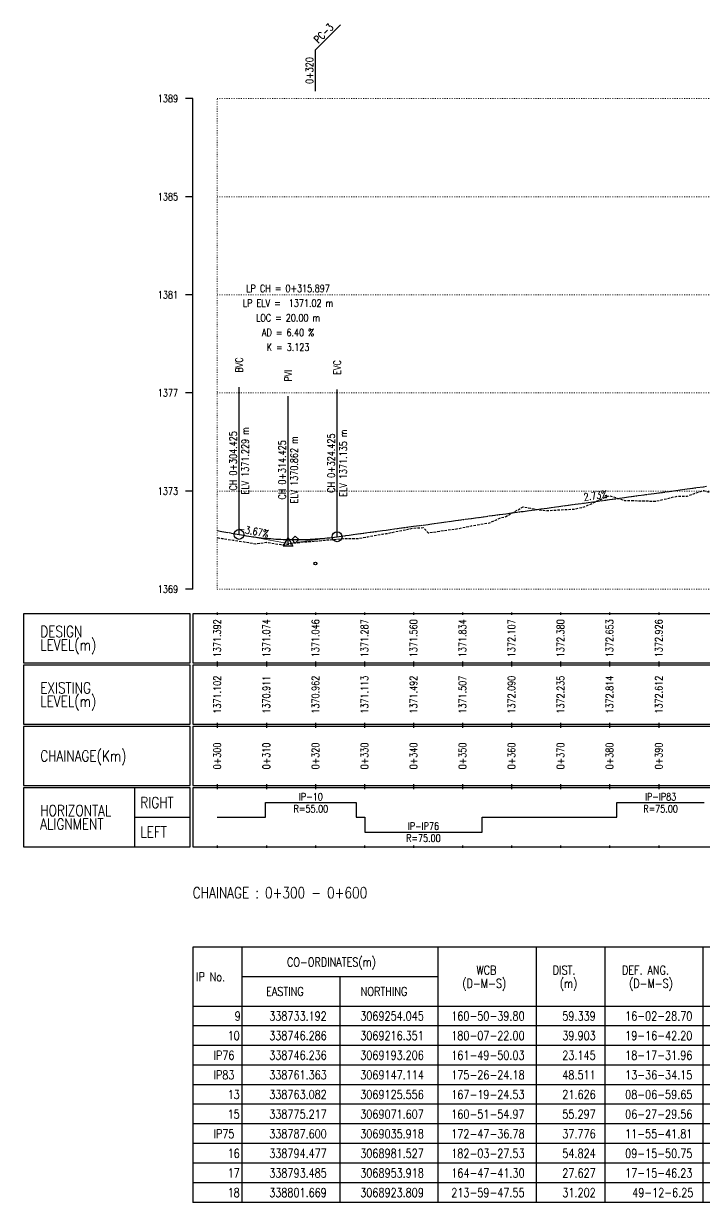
# Model space of a CAD drawing. Extents: x 337736 to 342003, y 3067251 to 3069533.
# Drawn here: x 338236.4 to 338375, y 3067262.7 to 3067503 of the extents above; entities that cross this region are included whole.
import ezdxf
from ezdxf.enums import TextEntityAlignment as Align

# ---------------------------------------------------------------- set-up
doc = ezdxf.new("R2010")
doc.units = 0
doc.header["$MEASUREMENT"] = 0
for name, pattern in [('Center', [2, 1.25, -0.25, 0.25, -0.25]), ('Dashed', [0.75, 0.5, -0.25]), ('Dot', [0.25, 0, -0.25])]:
    doc.linetypes.add(name, pattern=pattern)
for name, color, linetype, lineweight in [('Chainage Range', 7, 'Continuous', 25), ('Grids', 9, 'Dot', 13), ('PipeCulvert', 6, 'Continuous', 30), ('Vertical Alignment', 5, 'Center', 30), ('VIP Line', 2, 'Continuous', 5)]:
    doc.layers.add(name, color=color, linetype=linetype, lineweight=lineweight)
for name, color, linetype in [('Chainage_TXT', 7, 'Continuous'), ('DesignRL_TXT', 5, 'Continuous'), ('ExistRL_TXT', 3, 'Continuous'), ('GL', 3, 'Dashed'), ('Grade Text', 7, 'Continuous'), ('HC_Data', 7, 'Continuous'), ('HL Point', 2, 'Continuous'), ('Horizontal Alignment', 7, 'Continuous'), ('Remark', 7, 'Continuous'), ('Scale Line', 1, 'Continuous'), ('Title Box Text', 7, 'Continuous'), ('TitleBox', 7, 'Continuous'), ('VIP Mark', 7, 'Continuous')]:
    doc.layers.add(name, color=color, linetype=linetype)
doc.styles.get("Standard").update_dxf_attribs({"font": 'simplex.shx'})

msp = doc.modelspace()

# ---------------------------------------------------------------- linework, layer by layer
at = {"layer": 'GL', "flags": 128}
msp.add_lwpolyline([(338275.87, 3067398.24), (338276.79, 3067398.08), (338279.1, 3067397.74), (338283.15, 3067397.07), (338283.7, 3067396.99), (338285.85, 3067397.29), (338288.85, 3067396.83), (338289.69, 3067396.83), (338290.3, 3067396.91), (338290.77, 3067396.98), (338293.43, 3067397.36), (338294.76, 3067397.44), (338295.87, 3067397.54), (338297.75, 3067397.72), (338301.89, 3067398.06), (338302.11, 3067398.07), (338302.73, 3067398.09), (338304.59, 3067398.08), (338306.59, 3067398.42), (338309.53, 3067398.95), (338310.3, 3067399.05), (338312.96, 3067399.6), (338315.87, 3067400.19), (338315.87, 3067400.19), (338317.85, 3067400.28), (338318.86, 3067399.22), (338319.23, 3067399.26), (338323.64, 3067399.91), (338324.42, 3067399.97), (338327.67, 3067400.64), (338329.3, 3067400.93), (338331.39, 3067401.25), (338333.45, 3067402.21), (338334.71, 3067402.54), (338335.87, 3067403.19), (338338.24, 3067404.51), (338341.92, 3067403.83), (338343.13, 3067403.76), (338348.83, 3067404.07), (338350.69, 3067404.51), (338355.81, 3067406.82), (338355.87, 3067406.8), (338358.88, 3067405.81), (338359.73, 3067405.82), (338364.93, 3067405.67), (338365.4, 3067405.68), (338369.45, 3067406.65), (338371.7, 3067406.71), (338374.99, 3067407.86), (338375.63, 3067407.61), (338375.87, 3067407.6), (338378.41, 3067407.52), (338380.49, 3067407.42), (338380.87, 3067407.57), (338381.98, 3067408.64), (338385.13, 3067408.81), (338387.38, 3067409.05), (338392.44, 3067408.91), (338394.63, 3067409.17), (338395.87, 3067409.81), (338396.42, 3067410.1), (338399.32, 3067410.54), (338403.51, 3067410.76), (338405.15, 3067410.53), (338405.97, 3067410.65), (338410.06, 3067411.82), (338415.87, 3067412.81), (338415.99, 3067412.83), (338417.1, 3067413.01), (338417.68, 3067413.12), (338420.12, 3067413.76), (338423.37, 3067414.64), (338424.05, 3067414.95), (338424.97, 3067415.19), (338427.05, 3067416.02), (338429.33, 3067417.11), (338431.09, 3067417.23), (338431.99, 3067417.68), (338434.52, 3067419.98), (338435.87, 3067420.25), (338436.98, 3067420.48), (338437.92, 3067420.79), (338439.62, 3067421.45), (338441.38, 3067422.01), (338443.88, 3067423.27), (338447.45, 3067425.06), (338448.23, 3067425.38), (338448.73, 3067425.71), (338449.45, 3067426.04), (338452.53, 3067427.83), (338454.6, 3067428.84), (338455.87, 3067429.38), (338456.59, 3067429.68), (338460.41, 3067431.32), (338464.96, 3067432.92), (338470.55, 3067435.04), (338470.57, 3067435.06), (338471.63, 3067435.45), (338475.87, 3067436.99), (338480.23, 3067438.56), (338484.33, 3067440.17), (338484.6, 3067440.28), (338484.6, 3067440.29), (338488.71, 3067441.85), (338489.14, 3067442), (338489.8, 3067442.2), (338492.25, 3067443.06), (338493.63, 3067443.58), (338495.17, 3067443.57), (338495.87, 3067443.74), (338496.42, 3067443.87), (338499.13, 3067444.49), (338501.64, 3067445.54), (338504.7, 3067446.38), (338505.35, 3067446.65), (338505.75, 3067446.77), (338509.68, 3067448.81), (338512.99, 3067449.38), (338513.84, 3067449.61), (338515.87, 3067450.3), (338518.35, 3067451.15), (338523.26, 3067452.46), (338525.67, 3067453.05), (338529.46, 3067454.03), (338532.28, 3067454.88), (338535.87, 3067456.31), (338536.03, 3067456.38), (338539.87, 3067457.48), (338543.74, 3067458.89), (338547.24, 3067460.06), (338547.89, 3067460.36), (338553.2, 3067462.09)], dxfattribs=at)
at = {"layer": 'Grids'}
for p, q in [((338275.87, 3067487.73), (338575.87, 3067487.73)), ((338275.87, 3067387.73), (338275.87, 3067487.73)), ((338275.87, 3067467.73), (338575.87, 3067467.73)), ((338275.87, 3067447.73), (338575.87, 3067447.73)), ((338275.87, 3067427.73), (338575.87, 3067427.73)), ((338275.87, 3067407.73), (338575.87, 3067407.73)), ((338275.87, 3067387.73), (338575.87, 3067387.73))]:
    msp.add_line(p, q, dxfattribs=at)
at = {"layer": 'HC_Data'}
for p, q in [((338280.87, 3067314.73), (338280.87, 3067302.73)), ((338320.87, 3067314.73), (338320.87, 3067302.73)), ((338340.87, 3067314.73), (338340.87, 3067302.73)), ((338354.87, 3067314.73), (338354.87, 3067302.73)), ((338374.87, 3067314.73), (338374.87, 3067302.73)), ((338320.87, 3067308.73), (338280.87, 3067308.73)), ((338300.87, 3067308.73), (338300.87, 3067302.73)), ((338270.87, 3067302.73), (338270.87, 3067262.73)), ((338280.87, 3067302.73), (338280.87, 3067262.73)), ((338300.87, 3067302.73), (338300.87, 3067262.73)), ((338320.87, 3067302.73), (338320.87, 3067262.73)), ((338340.87, 3067302.73), (338340.87, 3067262.73)), ((338354.87, 3067302.73), (338354.87, 3067262.73)), ((338374.87, 3067302.73), (338374.87, 3067262.73)), ((338502.87, 3067298.73), (338270.87, 3067298.73)), ((338502.87, 3067294.73), (338270.87, 3067294.73)), ((338502.87, 3067290.73), (338270.87, 3067290.73)), ((338502.87, 3067286.73), (338270.87, 3067286.73)), ((338502.87, 3067282.73), (338270.87, 3067282.73)), ((338502.87, 3067278.73), (338270.87, 3067278.73)), ((338502.87, 3067274.73), (338270.87, 3067274.73)), ((338502.87, 3067270.73), (338270.87, 3067270.73)), ((338502.87, 3067266.73), (338270.87, 3067266.73)), ((338502.87, 3067262.73), (338270.87, 3067262.73))]:
    msp.add_line(p, q, dxfattribs=at)
msp.add_lwpolyline([(338270.87, 3067314.73), (338270.87, 3067302.73), (338502.87, 3067302.73), (338502.87, 3067314.73), (338270.87, 3067314.73)], dxfattribs=at)
at = {"layer": 'HL Point'}
msp.add_lwpolyline([(338291.06, 3067397.83), (338291.77, 3067398.53), (338292.47, 3067397.83), (338291.77, 3067397.12), (338291.06, 3067397.83)], dxfattribs=at)
at = {"layer": 'Horizontal Alignment'}
msp.add_lwpolyline([(338275.87, 3067341.23), (338285.69, 3067341.23), (338285.69, 3067344.23), (338304.2, 3067344.23), (338304.2, 3067341.23), (338305.93, 3067341.23), (338305.93, 3067338.23), (338329.87, 3067338.23), (338329.87, 3067341.23), (338357.36, 3067341.23), (338357.36, 3067344.23), (338375.17, 3067344.23)], dxfattribs=at)
at = {"layer": 'PipeCulvert'}
msp.add_circle((338295.87, 3067392.96), 0.3, dxfattribs=at)
at = {"layer": 'Remark'}
for p, q in [((338295.87, 3067497.63), (338300.96, 3067502.73)), ((338295.87, 3067489.23), (338295.87, 3067497.63))]:
    msp.add_line(p, q, dxfattribs=at)
at = {"layer": 'Scale Line'}
for p, q in [((338270.87, 3067487.73), (338269.37, 3067487.73)), ((338270.87, 3067387.73), (338270.87, 3067487.73)), ((338270.87, 3067467.73), (338269.37, 3067467.73)), ((338270.87, 3067447.73), (338269.37, 3067447.73)), ((338270.87, 3067427.73), (338269.37, 3067427.73)), ((338270.87, 3067407.73), (338269.37, 3067407.73)), ((338270.87, 3067387.73), (338269.37, 3067387.73))]:
    msp.add_line(p, q, dxfattribs=at)
at = {"layer": 'TitleBox'}
for p, q in [((338275.87, 3067382.98), (338275.87, 3067382.48)), ((338285.87, 3067382.98), (338285.87, 3067382.48)), ((338295.87, 3067382.98), (338295.87, 3067382.48)), ((338305.87, 3067382.98), (338305.87, 3067382.48)), ((338315.87, 3067382.98), (338315.87, 3067382.48)), ((338325.87, 3067382.98), (338325.87, 3067382.48)), ((338335.87, 3067382.98), (338335.87, 3067382.48)), ((338345.87, 3067382.98), (338345.87, 3067382.48)), ((338355.87, 3067382.98), (338355.87, 3067382.48)), ((338365.87, 3067382.98), (338365.87, 3067382.48)), ((338275.87, 3067372.98), (338275.87, 3067372.48)), ((338275.87, 3067372.48), (338275.87, 3067371.98)), ((338285.87, 3067372.98), (338285.87, 3067372.48)), ((338285.87, 3067372.48), (338285.87, 3067371.98)), ((338295.87, 3067372.98), (338295.87, 3067372.48)), ((338295.87, 3067372.48), (338295.87, 3067371.98)), ((338305.87, 3067372.98), (338305.87, 3067372.48)), ((338305.87, 3067372.48), (338305.87, 3067371.98)), ((338315.87, 3067372.98), (338315.87, 3067372.48)), ((338315.87, 3067372.48), (338315.87, 3067371.98)), ((338325.87, 3067372.98), (338325.87, 3067372.48)), ((338325.87, 3067372.48), (338325.87, 3067371.98)), ((338335.87, 3067372.98), (338335.87, 3067372.48)), ((338335.87, 3067372.48), (338335.87, 3067371.98)), ((338345.87, 3067372.98), (338345.87, 3067372.48)), ((338345.87, 3067372.48), (338345.87, 3067371.98)), ((338355.87, 3067372.98), (338355.87, 3067372.48)), ((338355.87, 3067372.48), (338355.87, 3067371.98)), ((338365.87, 3067372.98), (338365.87, 3067372.48)), ((338365.87, 3067372.48), (338365.87, 3067371.98)), ((338275.87, 3067360.48), (338275.87, 3067359.98)), ((338275.87, 3067359.98), (338275.87, 3067359.48)), ((338285.87, 3067360.48), (338285.87, 3067359.98)), ((338285.87, 3067359.98), (338285.87, 3067359.48)), ((338295.87, 3067360.48), (338295.87, 3067359.98)), ((338295.87, 3067359.98), (338295.87, 3067359.48)), ((338305.87, 3067360.48), (338305.87, 3067359.98)), ((338305.87, 3067359.98), (338305.87, 3067359.48)), ((338315.87, 3067360.48), (338315.87, 3067359.98)), ((338315.87, 3067359.98), (338315.87, 3067359.48)), ((338325.87, 3067360.48), (338325.87, 3067359.98)), ((338325.87, 3067359.98), (338325.87, 3067359.48)), ((338335.87, 3067360.48), (338335.87, 3067359.98)), ((338335.87, 3067359.98), (338335.87, 3067359.48)), ((338345.87, 3067360.48), (338345.87, 3067359.98)), ((338345.87, 3067359.98), (338345.87, 3067359.48)), ((338355.87, 3067360.48), (338355.87, 3067359.98)), ((338355.87, 3067359.98), (338355.87, 3067359.48)), ((338365.87, 3067360.48), (338365.87, 3067359.98)), ((338365.87, 3067359.98), (338365.87, 3067359.48)), ((338275.87, 3067347.98), (338275.87, 3067347.48)), ((338275.87, 3067347.48), (338275.87, 3067346.98)), ((338285.87, 3067347.98), (338285.87, 3067347.48)), ((338285.87, 3067347.48), (338285.87, 3067346.98)), ((338295.87, 3067347.98), (338295.87, 3067347.48)), ((338295.87, 3067347.48), (338295.87, 3067346.98)), ((338305.87, 3067347.98), (338305.87, 3067347.48)), ((338305.87, 3067347.48), (338305.87, 3067346.98)), ((338315.87, 3067347.98), (338315.87, 3067347.48)), ((338315.87, 3067347.48), (338315.87, 3067346.98)), ((338325.87, 3067347.98), (338325.87, 3067347.48)), ((338325.87, 3067347.48), (338325.87, 3067346.98)), ((338335.87, 3067347.98), (338335.87, 3067347.48)), ((338335.87, 3067347.48), (338335.87, 3067346.98)), ((338345.87, 3067347.98), (338345.87, 3067347.48)), ((338345.87, 3067347.48), (338345.87, 3067346.98)), ((338355.87, 3067347.98), (338355.87, 3067347.48)), ((338355.87, 3067347.48), (338355.87, 3067346.98)), ((338365.87, 3067347.98), (338365.87, 3067347.48)), ((338365.87, 3067347.48), (338365.87, 3067346.98)), ((338259.04, 3067335.23), (338259.04, 3067347.23)), ((338259.04, 3067341.23), (338270.37, 3067341.23)), ((338275.87, 3067335.48), (338275.87, 3067334.98)), ((338285.87, 3067335.48), (338285.87, 3067334.98)), ((338295.87, 3067335.48), (338295.87, 3067334.98)), ((338305.87, 3067335.48), (338305.87, 3067334.98)), ((338315.87, 3067335.48), (338315.87, 3067334.98)), ((338325.87, 3067335.48), (338325.87, 3067334.98)), ((338335.87, 3067335.48), (338335.87, 3067334.98)), ((338345.87, 3067335.48), (338345.87, 3067334.98)), ((338355.87, 3067335.48), (338355.87, 3067334.98)), ((338365.87, 3067335.48), (338365.87, 3067334.98))]:
    msp.add_line(p, q, dxfattribs=at)
for points in [[(338270.37, 3067382.73), (338236.37, 3067382.73), (338236.37, 3067372.73), (338270.37, 3067372.73)], [(338270.87, 3067372.73), (338580.87, 3067372.73), (338580.87, 3067382.73), (338270.87, 3067382.73)], [(338270.37, 3067372.23), (338236.37, 3067372.23), (338236.37, 3067360.23), (338270.37, 3067360.23)], [(338270.87, 3067360.23), (338580.87, 3067360.23), (338580.87, 3067372.23), (338270.87, 3067372.23)], [(338270.37, 3067359.73), (338236.37, 3067359.73), (338236.37, 3067347.73), (338270.37, 3067347.73)], [(338270.87, 3067347.73), (338580.87, 3067347.73), (338580.87, 3067359.73), (338270.87, 3067359.73)], [(338270.37, 3067347.23), (338236.37, 3067347.23), (338236.37, 3067335.23), (338270.37, 3067335.23)], [(338270.87, 3067335.23), (338580.87, 3067335.23), (338580.87, 3067347.23), (338270.87, 3067347.23)]]:
    msp.add_lwpolyline(points, close=True, dxfattribs=at)
at = {"layer": 'Vertical Alignment'}
msp.add_lwpolyline([(338275.87, 3067399.69), (338276.79, 3067399.52), (338279.1, 3067399.1), (338280.3, 3067398.88), (338280.8, 3067398.79), (338281.3, 3067398.71), (338281.8, 3067398.62), (338282.3, 3067398.55), (338282.8, 3067398.47), (338283.3, 3067398.4), (338283.8, 3067398.34), (338284.3, 3067398.27), (338284.8, 3067398.22), (338285.3, 3067398.16), (338285.8, 3067398.11), (338286.3, 3067398.07), (338286.8, 3067398.03), (338287.3, 3067397.99), (338287.8, 3067397.95), (338288.3, 3067397.92), (338288.8, 3067397.9), (338289.3, 3067397.88), (338289.8, 3067397.86), (338290.3, 3067397.85), (338290.8, 3067397.84), (338291.3, 3067397.83), (338291.8, 3067397.83), (338292.3, 3067397.83), (338292.8, 3067397.84), (338293.3, 3067397.85), (338293.8, 3067397.86), (338294.3, 3067397.88), (338294.8, 3067397.9), (338295.3, 3067397.93), (338295.8, 3067397.96), (338296.3, 3067397.99), (338296.8, 3067398.03), (338297.3, 3067398.07), (338297.8, 3067398.12), (338298.3, 3067398.17), (338298.8, 3067398.22), (338299.3, 3067398.28), (338299.8, 3067398.34), (338300.3, 3067398.41), (338300.3, 3067398.41), (338301.89, 3067398.63), (338302.11, 3067398.66), (338302.73, 3067398.74), (338304.59, 3067399), (338306.59, 3067399.27), (338309.53, 3067399.67), (338310.3, 3067399.78), (338312.96, 3067400.14), (338315.87, 3067400.54), (338315.87, 3067400.54), (338317.85, 3067400.81), (338318.86, 3067400.94), (338319.23, 3067401), (338323.64, 3067401.6), (338324.42, 3067401.71), (338327.67, 3067402.15), (338329.3, 3067402.37), (338331.39, 3067402.66), (338333.45, 3067402.94), (338334.71, 3067403.11), (338335.87, 3067403.27), (338338.24, 3067403.59), (338341.92, 3067404.09), (338343.13, 3067404.26), (338348.83, 3067405.04), (338350.69, 3067405.29), (338355.81, 3067405.99), (338355.87, 3067406), (338358.88, 3067406.41), (338359.73, 3067406.53), (338364.93, 3067407.24), (338365.4, 3067407.3), (338369.45, 3067407.85), (338371.7, 3067408.16), (338374.99, 3067408.61), (338375.63, 3067408.7)], dxfattribs=at)
at = {"layer": 'VIP Line'}
msp.add_lwpolyline([(338275.87, 3067399.69), (338276.79, 3067399.52), (338279.1, 3067399.1), (338283.15, 3067398.36), (338283.7, 3067398.26), (338285.85, 3067397.86), (338288.85, 3067397.31), (338289.69, 3067397.16), (338290.3, 3067397.04), (338290.77, 3067397.11), (338293.43, 3067397.47), (338294.76, 3067397.65), (338295.87, 3067397.81), (338297.75, 3067398.06), (338301.89, 3067398.63), (338302.11, 3067398.66), (338302.73, 3067398.74), (338304.59, 3067399), (338306.59, 3067399.27), (338309.53, 3067399.67), (338310.3, 3067399.78), (338312.96, 3067400.14), (338315.87, 3067400.54), (338315.87, 3067400.54), (338317.85, 3067400.81), (338318.86, 3067400.94), (338319.23, 3067401), (338323.64, 3067401.6), (338324.42, 3067401.71), (338327.67, 3067402.15), (338329.3, 3067402.37), (338331.39, 3067402.66), (338333.45, 3067402.94), (338334.71, 3067403.11), (338335.87, 3067403.27), (338338.24, 3067403.59), (338341.92, 3067404.09), (338343.13, 3067404.26), (338348.83, 3067405.04), (338350.69, 3067405.29), (338355.81, 3067405.99), (338355.87, 3067406), (338358.88, 3067406.41), (338359.73, 3067406.53), (338364.93, 3067407.24), (338365.4, 3067407.3), (338369.45, 3067407.85), (338371.7, 3067408.16), (338374.99, 3067408.61), (338375.63, 3067408.7)], dxfattribs=at)
at = {"layer": 'VIP Mark'}
for p, q in [((338280.3, 3067398.88), (338280.3, 3067428.88)), ((338290.3, 3067397.04), (338290.3, 3067427.04)), ((338300.3, 3067398.41), (338300.3, 3067428.41))]:
    msp.add_line(p, q, dxfattribs=at)
msp.add_lwpolyline([(338289.3, 3067396.47), (338290.3, 3067398.2), (338291.3, 3067396.47), (338289.3, 3067396.47)], dxfattribs=at)
for centre in [(338280.3, 3067398.88), (338300.3, 3067398.41)]:
    msp.add_circle(centre, 1, dxfattribs=at)

# ---------------------------------------------------------------- texts
at = {"width": 0.8}
for s, p in [('1389', (338267.87, 3067487.73)), ('1385', (338267.87, 3067467.73)), ('1381', (338267.87, 3067447.73)), ('1377', (338267.87, 3067427.73)), ('1373', (338267.87, 3067407.73)), ('1369', (338267.87, 3067387.73))]:
    msp.add_text(s, height=1.5, dxfattribs=at).set_placement(p, align=Align.MIDDLE_RIGHT)
at = {"layer": 'Chainage Range', "width": 0.8}
msp.add_text('CHAINAGE : 0+300 - 0+600', height=2.25, dxfattribs=at).set_placement((338270.87, 3067324.73))
at = {"layer": 'Chainage_TXT', "width": 0.8}
for s, p in [('0+300', (338275.87, 3067353.73)), ('0+310', (338285.87, 3067353.73)), ('0+320', (338295.87, 3067353.73)), ('0+330', (338305.87, 3067353.73)), ('0+340', (338315.87, 3067353.73)), ('0+350', (338325.87, 3067353.73)), ('0+360', (338335.87, 3067353.73)), ('0+370', (338345.87, 3067353.73)), ('0+380', (338355.87, 3067353.73)), ('0+390', (338365.87, 3067353.73))]:
    msp.add_text(s, height=1.5, rotation=90, dxfattribs=at).set_placement(p, align=Align.MIDDLE_CENTER)
at = {"layer": 'DesignRL_TXT', "width": 0.8}
for s, p in [('1371.392', (338275.87, 3067377.73)), ('1371.074', (338285.87, 3067377.73)), ('1371.046', (338295.87, 3067377.73)), ('1371.287', (338305.87, 3067377.73)), ('1371.560', (338315.87, 3067377.73)), ('1371.834', (338325.87, 3067377.73)), ('1372.107', (338335.87, 3067377.73)), ('1372.380', (338345.87, 3067377.73)), ('1372.653', (338355.87, 3067377.73)), ('1372.926', (338365.87, 3067377.73))]:
    msp.add_text(s, height=1.5, rotation=90, dxfattribs=at).set_placement(p, align=Align.MIDDLE_CENTER)
at = {"layer": 'ExistRL_TXT', "width": 0.8}
for s, p in [('1371.102', (338275.87, 3067366.23)), ('1370.911', (338285.87, 3067366.23)), ('1370.962', (338295.87, 3067366.23)), ('1371.113', (338305.87, 3067366.23)), ('1371.492', (338315.87, 3067366.23)), ('1371.507', (338325.87, 3067366.23)), ('1372.090', (338335.87, 3067366.23)), ('1372.235', (338345.87, 3067366.23)), ('1372.814', (338355.87, 3067366.23)), ('1372.612', (338365.87, 3067366.23))]:
    msp.add_text(s, height=1.5, rotation=90, dxfattribs=at).set_placement(p, align=Align.MIDDLE_CENTER)
at = {"layer": 'Grade Text', "width": 0.8}
for s, rotation, p in [('2.73%', 7.7757, (338353.14, 3067405.63)), ('-3.67%', 349.5927, (338283.08, 3067398.37))]:
    msp.add_text(s, height=1.5, rotation=rotation, dxfattribs=at).set_placement(p, align=Align.BOTTOM_CENTER)
at = {"layer": 'HC_Data', "width": 0.8}
for s, p in [('CO-ORDINATES(m)', (338290.07, 3067310.83)), ('IP No.', (338271.55, 3067307.83)), ('WCB', (338328.71, 3067309.18)), ('DIST.', (338344.27, 3067309.18)), ('DEF. ANG.', (338358.39, 3067309.18)), ('EASTING', (338285.83, 3067304.83)), ('NORTHING', (338305.11, 3067304.83)), ('(D-M-S)', (338325.83, 3067306.48)), ('(m)', (338345.71, 3067306.48)), ('(D-M-S)', (338359.83, 3067306.48)), ('9', (338279.43, 3067299.83)), ('338733.192', (338286.47, 3067299.83)), ('3069254.045', (338305.03, 3067299.83)), ('160-50-39.80', (338323.59, 3067299.83)), ('59.339', (338346.23, 3067299.83)), ('16-02-28.70', (338359.03, 3067299.83)), ('10', (338277.99, 3067295.83)), ('338746.286', (338286.47, 3067295.83)), ('3069216.351', (338305.03, 3067295.83)), ('180-07-22.00', (338323.59, 3067295.83)), ('39.903', (338346.23, 3067295.83)), ('19-16-42.20', (338359.03, 3067295.83)), ('IP76', (338275.11, 3067291.83)), ('338746.236', (338286.47, 3067291.83)), ('3069193.206', (338305.03, 3067291.83)), ('161-49-50.03', (338323.59, 3067291.83)), ('23.145', (338346.23, 3067291.83)), ('18-17-31.96', (338359.03, 3067291.83)), ('IP83', (338275.11, 3067287.83)), ('338761.363', (338286.47, 3067287.83)), ('3069147.114', (338305.03, 3067287.83)), ('175-26-24.18', (338323.59, 3067287.83)), ('48.511', (338346.23, 3067287.83)), ('13-36-34.15', (338359.03, 3067287.83)), ('13', (338277.99, 3067283.83)), ('338763.082', (338286.47, 3067283.83)), ('3069125.556', (338305.03, 3067283.83)), ('167-19-24.53', (338323.59, 3067283.83)), ('21.626', (338346.23, 3067283.83)), ('08-06-59.65', (338359.03, 3067283.83)), ('15', (338277.99, 3067279.83)), ('338775.217', (338286.47, 3067279.83)), ('3069071.607', (338305.03, 3067279.83)), ('160-51-54.97', (338323.59, 3067279.83)), ('55.297', (338346.23, 3067279.83)), ('06-27-29.56', (338359.03, 3067279.83)), ('IP75', (338275.11, 3067275.83)), ('338787.600', (338286.47, 3067275.83)), ('3069035.918', (338305.03, 3067275.83)), ('172-47-36.78', (338323.59, 3067275.83)), ('37.776', (338346.23, 3067275.83)), ('11-55-41.81', (338359.03, 3067275.83)), ('16', (338277.99, 3067271.83)), ('338794.477', (338286.47, 3067271.83)), ('3068981.527', (338305.03, 3067271.83)), ('182-03-27.53', (338323.59, 3067271.83)), ('54.824', (338346.23, 3067271.83)), ('09-15-50.75', (338359.03, 3067271.83)), ('17', (338277.99, 3067267.83)), ('338793.485', (338286.47, 3067267.83)), ('3068953.918', (338305.03, 3067267.83)), ('164-47-41.30', (338323.59, 3067267.83)), ('27.627', (338346.23, 3067267.83)), ('17-15-46.23', (338359.03, 3067267.83)), ('18', (338277.99, 3067263.83)), ('338801.669', (338286.47, 3067263.83)), ('3068923.809', (338305.03, 3067263.83)), ('213-59-47.55', (338323.59, 3067263.83)), ('31.202', (338346.23, 3067263.83)), ('49-12-6.25', (338360.47, 3067263.83))]:
    msp.add_text(s, height=1.8, dxfattribs=at).set_placement(p)
at = {"layer": 'Horizontal Alignment', "width": 0.8}
for s, p in [('IP-10', (338294.95, 3067344.23)), ('IP-IP83', (338366.27, 3067344.23)), ('IP-IP76', (338317.9, 3067338.23))]:
    msp.add_text(s, height=1.5, dxfattribs=at).set_placement(p, align=Align.BOTTOM_CENTER)
for s, p in [('R=55.00', (338294.95, 3067343.73)), ('R=75.00', (338366.27, 3067343.73)), ('R=75.00', (338317.9, 3067337.73))]:
    msp.add_text(s, height=1.5, dxfattribs=at).set_placement(p, align=Align.TOP_CENTER)
at = {"layer": 'Remark', "width": 0.8}
for s, rotation, p in [('PC-3', 45, (338298.42, 3067500.18)), ('0+320', 90, (338295.87, 3067493.43))]:
    msp.add_text(s, height=1.5, rotation=rotation, dxfattribs=at).set_placement(p, align=Align.BOTTOM_CENTER)
at = {"layer": 'Title Box Text', "width": 0.8}
for s, p in [('DESIGN', (338239.77, 3067377.98)), ('LEVEL(m)', (338239.77, 3067375.23)), ('EXISTING', (338239.77, 3067366.48)), ('LEVEL(m)', (338239.77, 3067363.73)), ('CHAINAGE(Km)', (338239.77, 3067352.61)), ('RIGHT', (338260.17, 3067343.11)), ('HORIZONTAL', (338239.77, 3067341.48)), ('ALIGNMENT', (338239.77, 3067338.73)), ('LEFT', (338260.17, 3067337.11))]:
    msp.add_text(s, height=2.25, dxfattribs=at).set_placement(p)
at = {"layer": 'VIP Mark', "width": 0.8}
for s, p in [('LP CH = 0+315.897', (338290.3, 3067449.04)), ('LP ELV =  1371.02 m', (338290.3, 3067446.04)), ('LOC = 20.00 m', (338290.3, 3067443.04)), ('AD = 6.40 %', (338290.3, 3067440.04)), ('K = 3.123', (338290.3, 3067437.04))]:
    msp.add_text(s, height=1.5, dxfattribs=at).set_placement(p, align=Align.MIDDLE_CENTER)
for s, p in [('BVC', (338280.3, 3067431.88)), ('EVC', (338300.3, 3067431.41)), ('PVI', (338290.3, 3067430.04))]:
    msp.add_text(s, height=1.5, rotation=90, dxfattribs=at).set_placement(p, align=Align.MIDDLE_LEFT)
for s, p in [('CH 0+304.425', (338280.3, 3067413.88)), ('CH 0+314.425', (338290.3, 3067412.04)), ('CH 0+324.425', (338300.3, 3067413.41))]:
    msp.add_text(s, height=1.5, rotation=90, dxfattribs=at).set_placement(p, align=Align.BOTTOM_CENTER)
for s, p in [('ELV 1371.229 m', (338280.8, 3067413.88)), ('ELV 1371.135 m', (338300.8, 3067413.41)), ('ELV 1370.862 m', (338290.8, 3067412.04))]:
    msp.add_text(s, height=1.5, rotation=90, dxfattribs=at).set_placement(p, align=Align.TOP_CENTER)

doc.saveas('drawing.dxf')
